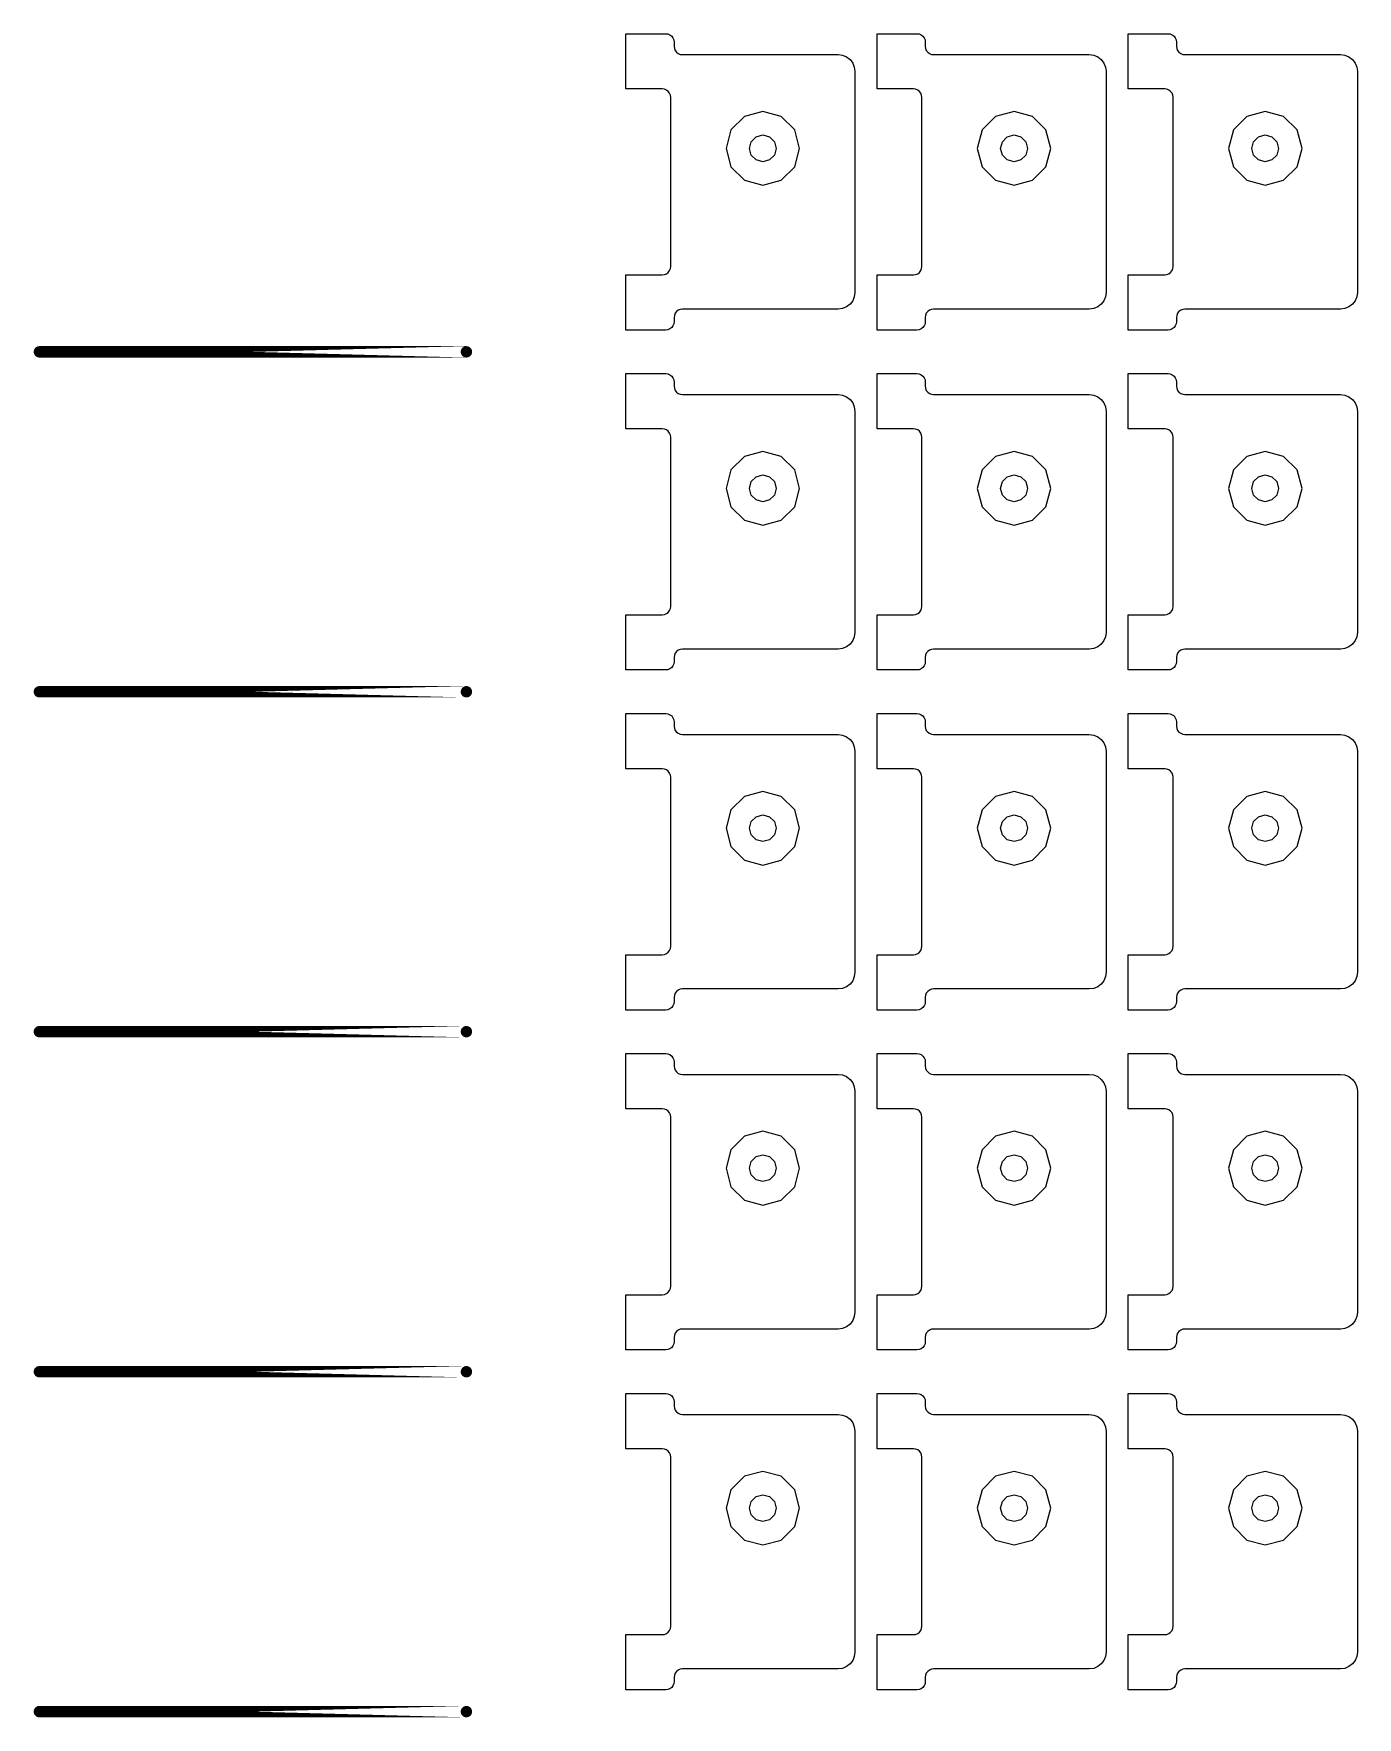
# Model space of a CAD drawing. Extents: x 11 to 212, y 11 to 212.
# Drawn here: x 46.96 to 56.26, y 61.01 to 72.84 of the extents above; entities that cross this region are included whole.
import ezdxf

# ---------------------------------------------------------------- set-up
doc = ezdxf.new("R2010")
doc.units = 0
doc.layers.get('0').update_dxf_attribs({"linetype": 'continuous'})
doc.layers.add('G', color=7, linetype='continuous')

# ---------------------------------------------------------------- blocks, each defined once
blk = doc.blocks.new('cutlineendpoint')
at = {"const_width": 0.04}
blk.add_lwpolyline([(-0.02, 0, 1), (0.02, 0, 1)], format="xyb", close=True, dxfattribs=at)

msp = doc.modelspace()

# ---------------------------------------------------------------- linework, layer by layer
at = {"layer": 'G'}
for points in [[(51.376, 71.141), (51.392, 71.143), (51.406, 71.149), (51.418, 71.158), (51.427, 71.171), (51.433, 71.185), (51.435, 71.2), (51.435, 72.388), (51.433, 72.403), (51.427, 72.418), (51.418, 72.43), (51.406, 72.439), (51.392, 72.445), (51.376, 72.447), (51.12, 72.447), (51.12, 72.835), (51.4, 72.835), (51.415, 72.833), (51.429, 72.827), (51.442, 72.818), (51.451, 72.806), (51.457, 72.792), (51.459, 72.776), (51.459, 72.747), (51.461, 72.732), (51.467, 72.718), (51.476, 72.705), (51.488, 72.696), (51.502, 72.69), (51.518, 72.688), (52.612, 72.688), (52.642, 72.684), (52.671, 72.672), (52.695, 72.654), (52.714, 72.629), (52.725, 72.601), (52.729, 72.571), (52.729, 71.018), (52.725, 70.987), (52.714, 70.959), (52.695, 70.934), (52.671, 70.916), (52.642, 70.904), (52.612, 70.9), (51.518, 70.9), (51.502, 70.898), (51.488, 70.892), (51.476, 70.883), (51.467, 70.871), (51.461, 70.856), (51.459, 70.841), (51.459, 70.812), (51.457, 70.797), (51.451, 70.782), (51.442, 70.77), (51.429, 70.761), (51.415, 70.755), (51.4, 70.753), (51.12, 70.753), (51.12, 71.141)], [(53.141, 71.141), (53.156, 71.143), (53.171, 71.149), (53.183, 71.158), (53.192, 71.171), (53.198, 71.185), (53.2, 71.2), (53.2, 72.388), (53.198, 72.403), (53.192, 72.418), (53.183, 72.43), (53.171, 72.439), (53.156, 72.445), (53.141, 72.447), (52.885, 72.447), (52.885, 72.835), (53.165, 72.835), (53.18, 72.833), (53.194, 72.827), (53.206, 72.818), (53.216, 72.806), (53.222, 72.792), (53.224, 72.776), (53.224, 72.747), (53.226, 72.732), (53.231, 72.718), (53.241, 72.705), (53.253, 72.696), (53.267, 72.69), (53.282, 72.688), (54.376, 72.688), (54.407, 72.684), (54.435, 72.672), (54.46, 72.654), (54.478, 72.629), (54.49, 72.601), (54.494, 72.571), (54.494, 71.018), (54.49, 70.987), (54.478, 70.959), (54.46, 70.934), (54.435, 70.916), (54.407, 70.904), (54.376, 70.9), (53.282, 70.9), (53.267, 70.898), (53.253, 70.892), (53.241, 70.883), (53.231, 70.871), (53.226, 70.856), (53.224, 70.841), (53.224, 70.812), (53.222, 70.797), (53.216, 70.782), (53.206, 70.77), (53.194, 70.761), (53.18, 70.755), (53.165, 70.753), (52.885, 70.753), (52.885, 71.141)], [(54.906, 71.141), (54.921, 71.143), (54.935, 71.149), (54.947, 71.158), (54.957, 71.171), (54.963, 71.185), (54.965, 71.2), (54.965, 72.388), (54.963, 72.403), (54.957, 72.418), (54.947, 72.43), (54.935, 72.439), (54.921, 72.445), (54.906, 72.447), (54.649, 72.447), (54.649, 72.835), (54.929, 72.835), (54.945, 72.833), (54.959, 72.827), (54.971, 72.818), (54.98, 72.806), (54.986, 72.792), (54.988, 72.776), (54.988, 72.747), (54.99, 72.732), (54.996, 72.718), (55.005, 72.705), (55.018, 72.696), (55.032, 72.69), (55.047, 72.688), (56.141, 72.688), (56.172, 72.684), (56.2, 72.672), (56.224, 72.654), (56.243, 72.629), (56.255, 72.601), (56.259, 72.571), (56.259, 71.018), (56.255, 70.987), (56.243, 70.959), (56.224, 70.934), (56.2, 70.916), (56.172, 70.904), (56.141, 70.9), (55.047, 70.9), (55.032, 70.898), (55.018, 70.892), (55.005, 70.883), (54.996, 70.871), (54.99, 70.856), (54.988, 70.841), (54.988, 70.812), (54.986, 70.797), (54.98, 70.782), (54.971, 70.77), (54.959, 70.761), (54.945, 70.755), (54.929, 70.753), (54.649, 70.753), (54.649, 71.141)], [(52.307, 71.9), (52.341, 72.029), (52.307, 72.159), (52.212, 72.254), (52.082, 72.288), (51.953, 72.254), (51.858, 72.159), (51.824, 72.029), (51.858, 71.9), (51.953, 71.805), (52.082, 71.771), (52.212, 71.805)], [(54.071, 71.9), (54.106, 72.029), (54.071, 72.159), (53.976, 72.254), (53.847, 72.288), (53.718, 72.254), (53.623, 72.159), (53.588, 72.029), (53.623, 71.9), (53.718, 71.805), (53.847, 71.771), (53.976, 71.805)], [(55.836, 71.9), (55.871, 72.029), (55.836, 72.159), (55.741, 72.254), (55.612, 72.288), (55.482, 72.254), (55.388, 72.159), (55.353, 72.029), (55.388, 71.9), (55.482, 71.805), (55.612, 71.771), (55.741, 71.805)], [(52.176, 72.029), (52.164, 71.982), (52.129, 71.948), (52.082, 71.935), (52.035, 71.948), (52.001, 71.982), (51.988, 72.029), (52.001, 72.076), (52.035, 72.111), (52.082, 72.124), (52.129, 72.111), (52.164, 72.076)], [(53.941, 72.029), (53.929, 71.982), (53.894, 71.948), (53.847, 71.935), (53.8, 71.948), (53.766, 71.982), (53.753, 72.029), (53.766, 72.076), (53.8, 72.111), (53.847, 72.124), (53.894, 72.111), (53.929, 72.076)], [(55.706, 72.029), (55.693, 71.982), (55.659, 71.948), (55.612, 71.935), (55.565, 71.948), (55.53, 71.982), (55.518, 72.029), (55.53, 72.076), (55.565, 72.111), (55.612, 72.124), (55.659, 72.111), (55.693, 72.076)], [(51.376, 68.753), (51.392, 68.755), (51.406, 68.761), (51.418, 68.77), (51.427, 68.782), (51.433, 68.797), (51.435, 68.812), (51.435, 70), (51.433, 70.015), (51.427, 70.029), (51.418, 70.042), (51.406, 70.051), (51.392, 70.057), (51.376, 70.059), (51.12, 70.059), (51.12, 70.447), (51.4, 70.447), (51.415, 70.445), (51.429, 70.439), (51.442, 70.43), (51.451, 70.418), (51.457, 70.403), (51.459, 70.388), (51.459, 70.359), (51.461, 70.344), (51.467, 70.329), (51.476, 70.317), (51.488, 70.308), (51.502, 70.302), (51.518, 70.3), (52.612, 70.3), (52.642, 70.296), (52.671, 70.284), (52.695, 70.266), (52.714, 70.241), (52.725, 70.213), (52.729, 70.182), (52.729, 68.629), (52.725, 68.599), (52.714, 68.571), (52.695, 68.546), (52.671, 68.528), (52.642, 68.516), (52.612, 68.512), (51.518, 68.512), (51.502, 68.51), (51.488, 68.504), (51.476, 68.495), (51.467, 68.482), (51.461, 68.468), (51.459, 68.453), (51.459, 68.424), (51.457, 68.408), (51.451, 68.394), (51.442, 68.382), (51.429, 68.373), (51.415, 68.367), (51.4, 68.365), (51.12, 68.365), (51.12, 68.753)], [(53.141, 68.753), (53.156, 68.755), (53.171, 68.761), (53.183, 68.77), (53.192, 68.782), (53.198, 68.797), (53.2, 68.812), (53.2, 70), (53.198, 70.015), (53.192, 70.029), (53.183, 70.042), (53.171, 70.051), (53.156, 70.057), (53.141, 70.059), (52.885, 70.059), (52.885, 70.447), (53.165, 70.447), (53.18, 70.445), (53.194, 70.439), (53.206, 70.43), (53.216, 70.418), (53.222, 70.403), (53.224, 70.388), (53.224, 70.359), (53.226, 70.344), (53.231, 70.329), (53.241, 70.317), (53.253, 70.308), (53.267, 70.302), (53.282, 70.3), (54.376, 70.3), (54.407, 70.296), (54.435, 70.284), (54.46, 70.266), (54.478, 70.241), (54.49, 70.213), (54.494, 70.182), (54.494, 68.629), (54.49, 68.599), (54.478, 68.571), (54.46, 68.546), (54.435, 68.528), (54.407, 68.516), (54.376, 68.512), (53.282, 68.512), (53.267, 68.51), (53.253, 68.504), (53.241, 68.495), (53.231, 68.482), (53.226, 68.468), (53.224, 68.453), (53.224, 68.424), (53.222, 68.408), (53.216, 68.394), (53.206, 68.382), (53.194, 68.373), (53.18, 68.367), (53.165, 68.365), (52.885, 68.365), (52.885, 68.753)], [(54.906, 68.753), (54.921, 68.755), (54.935, 68.761), (54.947, 68.77), (54.957, 68.782), (54.963, 68.797), (54.965, 68.812), (54.965, 70), (54.963, 70.015), (54.957, 70.029), (54.947, 70.042), (54.935, 70.051), (54.921, 70.057), (54.906, 70.059), (54.649, 70.059), (54.649, 70.447), (54.929, 70.447), (54.945, 70.445), (54.959, 70.439), (54.971, 70.43), (54.98, 70.418), (54.986, 70.403), (54.988, 70.388), (54.988, 70.359), (54.99, 70.344), (54.996, 70.329), (55.005, 70.317), (55.018, 70.308), (55.032, 70.302), (55.047, 70.3), (56.141, 70.3), (56.172, 70.296), (56.2, 70.284), (56.224, 70.266), (56.243, 70.241), (56.255, 70.213), (56.259, 70.182), (56.259, 68.629), (56.255, 68.599), (56.243, 68.571), (56.224, 68.546), (56.2, 68.528), (56.172, 68.516), (56.141, 68.512), (55.047, 68.512), (55.032, 68.51), (55.018, 68.504), (55.005, 68.495), (54.996, 68.482), (54.99, 68.468), (54.988, 68.453), (54.988, 68.424), (54.986, 68.408), (54.98, 68.394), (54.971, 68.382), (54.959, 68.373), (54.945, 68.367), (54.929, 68.365), (54.649, 68.365), (54.649, 68.753)], [(52.307, 69.512), (52.341, 69.641), (52.307, 69.771), (52.212, 69.865), (52.082, 69.9), (51.953, 69.865), (51.858, 69.771), (51.824, 69.641), (51.858, 69.512), (51.953, 69.417), (52.082, 69.382), (52.212, 69.417)], [(54.071, 69.512), (54.106, 69.641), (54.071, 69.771), (53.976, 69.865), (53.847, 69.9), (53.718, 69.865), (53.623, 69.771), (53.588, 69.641), (53.623, 69.512), (53.718, 69.417), (53.847, 69.382), (53.976, 69.417)], [(55.836, 69.512), (55.871, 69.641), (55.836, 69.771), (55.741, 69.865), (55.612, 69.9), (55.482, 69.865), (55.388, 69.771), (55.353, 69.641), (55.388, 69.512), (55.482, 69.417), (55.612, 69.382), (55.741, 69.417)], [(52.176, 69.641), (52.164, 69.594), (52.129, 69.56), (52.082, 69.547), (52.035, 69.56), (52.001, 69.594), (51.988, 69.641), (52.001, 69.688), (52.035, 69.723), (52.082, 69.735), (52.129, 69.723), (52.164, 69.688)], [(53.941, 69.641), (53.929, 69.594), (53.894, 69.56), (53.847, 69.547), (53.8, 69.56), (53.766, 69.594), (53.753, 69.641), (53.766, 69.688), (53.8, 69.723), (53.847, 69.735), (53.894, 69.723), (53.929, 69.688)], [(55.706, 69.641), (55.693, 69.594), (55.659, 69.56), (55.612, 69.547), (55.565, 69.56), (55.53, 69.594), (55.518, 69.641), (55.53, 69.688), (55.565, 69.723), (55.612, 69.735), (55.659, 69.723), (55.693, 69.688)], [(51.376, 66.365), (51.392, 66.367), (51.406, 66.373), (51.418, 66.382), (51.427, 66.394), (51.433, 66.408), (51.435, 66.424), (51.435, 67.612), (51.433, 67.627), (51.427, 67.641), (51.418, 67.653), (51.406, 67.663), (51.392, 67.669), (51.376, 67.671), (51.12, 67.671), (51.12, 68.059), (51.4, 68.059), (51.415, 68.057), (51.429, 68.051), (51.442, 68.042), (51.451, 68.029), (51.457, 68.015), (51.459, 68), (51.459, 67.971), (51.461, 67.955), (51.467, 67.941), (51.476, 67.929), (51.488, 67.92), (51.502, 67.914), (51.518, 67.912), (52.612, 67.912), (52.642, 67.908), (52.671, 67.896), (52.695, 67.877), (52.714, 67.853), (52.725, 67.825), (52.729, 67.794), (52.729, 66.241), (52.725, 66.211), (52.714, 66.182), (52.695, 66.158), (52.671, 66.139), (52.642, 66.128), (52.612, 66.124), (51.518, 66.124), (51.502, 66.122), (51.488, 66.116), (51.476, 66.106), (51.467, 66.094), (51.461, 66.08), (51.459, 66.065), (51.459, 66.035), (51.457, 66.02), (51.451, 66.006), (51.442, 65.994), (51.429, 65.984), (51.415, 65.978), (51.4, 65.976), (51.12, 65.976), (51.12, 66.365)], [(53.141, 66.365), (53.156, 66.367), (53.171, 66.373), (53.183, 66.382), (53.192, 66.394), (53.198, 66.408), (53.2, 66.424), (53.2, 67.612), (53.198, 67.627), (53.192, 67.641), (53.183, 67.653), (53.171, 67.663), (53.156, 67.669), (53.141, 67.671), (52.885, 67.671), (52.885, 68.059), (53.165, 68.059), (53.18, 68.057), (53.194, 68.051), (53.206, 68.042), (53.216, 68.029), (53.222, 68.015), (53.224, 68), (53.224, 67.971), (53.226, 67.955), (53.231, 67.941), (53.241, 67.929), (53.253, 67.92), (53.267, 67.914), (53.282, 67.912), (54.376, 67.912), (54.407, 67.908), (54.435, 67.896), (54.46, 67.877), (54.478, 67.853), (54.49, 67.825), (54.494, 67.794), (54.494, 66.241), (54.49, 66.211), (54.478, 66.182), (54.46, 66.158), (54.435, 66.139), (54.407, 66.128), (54.376, 66.124), (53.282, 66.124), (53.267, 66.122), (53.253, 66.116), (53.241, 66.106), (53.231, 66.094), (53.226, 66.08), (53.224, 66.065), (53.224, 66.035), (53.222, 66.02), (53.216, 66.006), (53.206, 65.994), (53.194, 65.984), (53.18, 65.978), (53.165, 65.976), (52.885, 65.976), (52.885, 66.365)], [(54.906, 66.365), (54.921, 66.367), (54.935, 66.373), (54.947, 66.382), (54.957, 66.394), (54.963, 66.408), (54.965, 66.424), (54.965, 67.612), (54.963, 67.627), (54.957, 67.641), (54.947, 67.653), (54.935, 67.663), (54.921, 67.669), (54.906, 67.671), (54.649, 67.671), (54.649, 68.059), (54.929, 68.059), (54.945, 68.057), (54.959, 68.051), (54.971, 68.042), (54.98, 68.029), (54.986, 68.015), (54.988, 68), (54.988, 67.971), (54.99, 67.955), (54.996, 67.941), (55.005, 67.929), (55.018, 67.92), (55.032, 67.914), (55.047, 67.912), (56.141, 67.912), (56.172, 67.908), (56.2, 67.896), (56.224, 67.877), (56.243, 67.853), (56.255, 67.825), (56.259, 67.794), (56.259, 66.241), (56.255, 66.211), (56.243, 66.182), (56.224, 66.158), (56.2, 66.139), (56.172, 66.128), (56.141, 66.124), (55.047, 66.124), (55.032, 66.122), (55.018, 66.116), (55.005, 66.106), (54.996, 66.094), (54.99, 66.08), (54.988, 66.065), (54.988, 66.035), (54.986, 66.02), (54.98, 66.006), (54.971, 65.994), (54.959, 65.984), (54.945, 65.978), (54.929, 65.976), (54.649, 65.976), (54.649, 66.365)], [(52.307, 67.124), (52.341, 67.253), (52.307, 67.382), (52.212, 67.477), (52.082, 67.512), (51.953, 67.477), (51.858, 67.382), (51.824, 67.253), (51.858, 67.124), (51.953, 67.029), (52.082, 66.994), (52.212, 67.029)], [(54.071, 67.124), (54.106, 67.253), (54.071, 67.382), (53.976, 67.477), (53.847, 67.512), (53.718, 67.477), (53.623, 67.382), (53.588, 67.253), (53.623, 67.124), (53.718, 67.029), (53.847, 66.994), (53.976, 67.029)], [(55.836, 67.124), (55.871, 67.253), (55.836, 67.382), (55.741, 67.477), (55.612, 67.512), (55.482, 67.477), (55.388, 67.382), (55.353, 67.253), (55.388, 67.124), (55.482, 67.029), (55.612, 66.994), (55.741, 67.029)], [(52.176, 67.253), (52.164, 67.206), (52.129, 67.171), (52.082, 67.159), (52.035, 67.171), (52.001, 67.206), (51.988, 67.253), (52.001, 67.3), (52.035, 67.334), (52.082, 67.347), (52.129, 67.334), (52.164, 67.3)], [(53.941, 67.253), (53.929, 67.206), (53.894, 67.171), (53.847, 67.159), (53.8, 67.171), (53.766, 67.206), (53.753, 67.253), (53.766, 67.3), (53.8, 67.334), (53.847, 67.347), (53.894, 67.334), (53.929, 67.3)], [(55.706, 67.253), (55.693, 67.206), (55.659, 67.171), (55.612, 67.159), (55.565, 67.171), (55.53, 67.206), (55.518, 67.253), (55.53, 67.3), (55.565, 67.334), (55.612, 67.347), (55.659, 67.334), (55.693, 67.3)], [(51.376, 63.976), (51.392, 63.978), (51.406, 63.984), (51.418, 63.994), (51.427, 64.006), (51.433, 64.02), (51.435, 64.035), (51.435, 65.224), (51.433, 65.239), (51.427, 65.253), (51.418, 65.265), (51.406, 65.274), (51.392, 65.28), (51.376, 65.282), (51.12, 65.282), (51.12, 65.671), (51.4, 65.671), (51.415, 65.669), (51.429, 65.663), (51.442, 65.653), (51.451, 65.641), (51.457, 65.627), (51.459, 65.612), (51.459, 65.582), (51.461, 65.567), (51.467, 65.553), (51.476, 65.541), (51.488, 65.531), (51.502, 65.526), (51.518, 65.524), (52.612, 65.524), (52.642, 65.52), (52.671, 65.508), (52.695, 65.489), (52.714, 65.465), (52.725, 65.436), (52.729, 65.406), (52.729, 63.853), (52.725, 63.822), (52.714, 63.794), (52.695, 63.77), (52.671, 63.751), (52.642, 63.739), (52.612, 63.735), (51.518, 63.735), (51.502, 63.733), (51.488, 63.727), (51.476, 63.718), (51.467, 63.706), (51.461, 63.692), (51.459, 63.676), (51.459, 63.647), (51.457, 63.632), (51.451, 63.618), (51.442, 63.605), (51.429, 63.596), (51.415, 63.59), (51.4, 63.588), (51.12, 63.588), (51.12, 63.976)], [(53.141, 63.976), (53.156, 63.978), (53.171, 63.984), (53.183, 63.994), (53.192, 64.006), (53.198, 64.02), (53.2, 64.035), (53.2, 65.224), (53.198, 65.239), (53.192, 65.253), (53.183, 65.265), (53.171, 65.274), (53.156, 65.28), (53.141, 65.282), (52.885, 65.282), (52.885, 65.671), (53.165, 65.671), (53.18, 65.669), (53.194, 65.663), (53.206, 65.653), (53.216, 65.641), (53.222, 65.627), (53.224, 65.612), (53.224, 65.582), (53.226, 65.567), (53.231, 65.553), (53.241, 65.541), (53.253, 65.531), (53.267, 65.526), (53.282, 65.524), (54.376, 65.524), (54.407, 65.52), (54.435, 65.508), (54.46, 65.489), (54.478, 65.465), (54.49, 65.436), (54.494, 65.406), (54.494, 63.853), (54.49, 63.822), (54.478, 63.794), (54.46, 63.77), (54.435, 63.751), (54.407, 63.739), (54.376, 63.735), (53.282, 63.735), (53.267, 63.733), (53.253, 63.727), (53.241, 63.718), (53.231, 63.706), (53.226, 63.692), (53.224, 63.676), (53.224, 63.647), (53.222, 63.632), (53.216, 63.618), (53.206, 63.605), (53.194, 63.596), (53.18, 63.59), (53.165, 63.588), (52.885, 63.588), (52.885, 63.976)], [(54.906, 63.976), (54.921, 63.978), (54.935, 63.984), (54.947, 63.994), (54.957, 64.006), (54.963, 64.02), (54.965, 64.035), (54.965, 65.224), (54.963, 65.239), (54.957, 65.253), (54.947, 65.265), (54.935, 65.274), (54.921, 65.28), (54.906, 65.282), (54.649, 65.282), (54.649, 65.671), (54.929, 65.671), (54.945, 65.669), (54.959, 65.663), (54.971, 65.653), (54.98, 65.641), (54.986, 65.627), (54.988, 65.612), (54.988, 65.582), (54.99, 65.567), (54.996, 65.553), (55.005, 65.541), (55.018, 65.531), (55.032, 65.526), (55.047, 65.524), (56.141, 65.524), (56.172, 65.52), (56.2, 65.508), (56.224, 65.489), (56.243, 65.465), (56.255, 65.436), (56.259, 65.406), (56.259, 63.853), (56.255, 63.822), (56.243, 63.794), (56.224, 63.77), (56.2, 63.751), (56.172, 63.739), (56.141, 63.735), (55.047, 63.735), (55.032, 63.733), (55.018, 63.727), (55.005, 63.718), (54.996, 63.706), (54.99, 63.692), (54.988, 63.676), (54.988, 63.647), (54.986, 63.632), (54.98, 63.618), (54.971, 63.605), (54.959, 63.596), (54.945, 63.59), (54.929, 63.588), (54.649, 63.588), (54.649, 63.976)], [(52.307, 64.735), (52.341, 64.865), (52.307, 64.994), (52.212, 65.089), (52.082, 65.124), (51.953, 65.089), (51.858, 64.994), (51.824, 64.865), (51.858, 64.735), (51.953, 64.641), (52.082, 64.606), (52.212, 64.641)], [(54.071, 64.735), (54.106, 64.865), (54.071, 64.994), (53.976, 65.089), (53.847, 65.124), (53.718, 65.089), (53.623, 64.994), (53.588, 64.865), (53.623, 64.735), (53.718, 64.641), (53.847, 64.606), (53.976, 64.641)], [(55.836, 64.735), (55.871, 64.865), (55.836, 64.994), (55.741, 65.089), (55.612, 65.124), (55.482, 65.089), (55.388, 64.994), (55.353, 64.865), (55.388, 64.735), (55.482, 64.641), (55.612, 64.606), (55.741, 64.641)], [(52.176, 64.865), (52.164, 64.818), (52.129, 64.783), (52.082, 64.771), (52.035, 64.783), (52.001, 64.818), (51.988, 64.865), (52.001, 64.912), (52.035, 64.946), (52.082, 64.959), (52.129, 64.946), (52.164, 64.912)], [(53.941, 64.865), (53.929, 64.818), (53.894, 64.783), (53.847, 64.771), (53.8, 64.783), (53.766, 64.818), (53.753, 64.865), (53.766, 64.912), (53.8, 64.946), (53.847, 64.959), (53.894, 64.946), (53.929, 64.912)], [(55.706, 64.865), (55.693, 64.818), (55.659, 64.783), (55.612, 64.771), (55.565, 64.783), (55.53, 64.818), (55.518, 64.865), (55.53, 64.912), (55.565, 64.946), (55.612, 64.959), (55.659, 64.946), (55.693, 64.912)], [(51.376, 61.588), (51.392, 61.59), (51.406, 61.596), (51.418, 61.605), (51.427, 61.618), (51.433, 61.632), (51.435, 61.647), (51.435, 62.835), (51.433, 62.851), (51.427, 62.865), (51.418, 62.877), (51.406, 62.886), (51.392, 62.892), (51.376, 62.894), (51.12, 62.894), (51.12, 63.282), (51.4, 63.282), (51.415, 63.28), (51.429, 63.274), (51.442, 63.265), (51.451, 63.253), (51.457, 63.239), (51.459, 63.224), (51.459, 63.194), (51.461, 63.179), (51.467, 63.165), (51.476, 63.153), (51.488, 63.143), (51.502, 63.137), (51.518, 63.135), (52.612, 63.135), (52.642, 63.131), (52.671, 63.12), (52.695, 63.101), (52.714, 63.076), (52.725, 63.048), (52.729, 63.018), (52.729, 61.465), (52.725, 61.434), (52.714, 61.406), (52.695, 61.382), (52.671, 61.363), (52.642, 61.351), (52.612, 61.347), (51.518, 61.347), (51.502, 61.345), (51.488, 61.339), (51.476, 61.33), (51.467, 61.318), (51.461, 61.303), (51.459, 61.288), (51.459, 61.259), (51.457, 61.244), (51.451, 61.229), (51.442, 61.217), (51.429, 61.208), (51.415, 61.202), (51.4, 61.2), (51.12, 61.2), (51.12, 61.588)], [(53.141, 61.588), (53.156, 61.59), (53.171, 61.596), (53.183, 61.605), (53.192, 61.618), (53.198, 61.632), (53.2, 61.647), (53.2, 62.835), (53.198, 62.851), (53.192, 62.865), (53.183, 62.877), (53.171, 62.886), (53.156, 62.892), (53.141, 62.894), (52.885, 62.894), (52.885, 63.282), (53.165, 63.282), (53.18, 63.28), (53.194, 63.274), (53.206, 63.265), (53.216, 63.253), (53.222, 63.239), (53.224, 63.224), (53.224, 63.194), (53.226, 63.179), (53.231, 63.165), (53.241, 63.153), (53.253, 63.143), (53.267, 63.137), (53.282, 63.135), (54.376, 63.135), (54.407, 63.131), (54.435, 63.12), (54.46, 63.101), (54.478, 63.076), (54.49, 63.048), (54.494, 63.018), (54.494, 61.465), (54.49, 61.434), (54.478, 61.406), (54.46, 61.382), (54.435, 61.363), (54.407, 61.351), (54.376, 61.347), (53.282, 61.347), (53.267, 61.345), (53.253, 61.339), (53.241, 61.33), (53.231, 61.318), (53.226, 61.303), (53.224, 61.288), (53.224, 61.259), (53.222, 61.244), (53.216, 61.229), (53.206, 61.217), (53.194, 61.208), (53.18, 61.202), (53.165, 61.2), (52.885, 61.2), (52.885, 61.588)], [(54.906, 61.588), (54.921, 61.59), (54.935, 61.596), (54.947, 61.605), (54.957, 61.618), (54.963, 61.632), (54.965, 61.647), (54.965, 62.835), (54.963, 62.851), (54.957, 62.865), (54.947, 62.877), (54.935, 62.886), (54.921, 62.892), (54.906, 62.894), (54.649, 62.894), (54.649, 63.282), (54.929, 63.282), (54.945, 63.28), (54.959, 63.274), (54.971, 63.265), (54.98, 63.253), (54.986, 63.239), (54.988, 63.224), (54.988, 63.194), (54.99, 63.179), (54.996, 63.165), (55.005, 63.153), (55.018, 63.143), (55.032, 63.137), (55.047, 63.135), (56.141, 63.135), (56.172, 63.131), (56.2, 63.12), (56.224, 63.101), (56.243, 63.076), (56.255, 63.048), (56.259, 63.018), (56.259, 61.465), (56.255, 61.434), (56.243, 61.406), (56.224, 61.382), (56.2, 61.363), (56.172, 61.351), (56.141, 61.347), (55.047, 61.347), (55.032, 61.345), (55.018, 61.339), (55.005, 61.33), (54.996, 61.318), (54.99, 61.303), (54.988, 61.288), (54.988, 61.259), (54.986, 61.244), (54.98, 61.229), (54.971, 61.217), (54.959, 61.208), (54.945, 61.202), (54.929, 61.2), (54.649, 61.2), (54.649, 61.588)], [(52.307, 62.347), (52.341, 62.476), (52.307, 62.606), (52.212, 62.701), (52.082, 62.735), (51.953, 62.701), (51.858, 62.606), (51.824, 62.476), (51.858, 62.347), (51.953, 62.252), (52.082, 62.218), (52.212, 62.252)], [(54.071, 62.347), (54.106, 62.476), (54.071, 62.606), (53.976, 62.701), (53.847, 62.735), (53.718, 62.701), (53.623, 62.606), (53.588, 62.476), (53.623, 62.347), (53.718, 62.252), (53.847, 62.218), (53.976, 62.252)], [(55.836, 62.347), (55.871, 62.476), (55.836, 62.606), (55.741, 62.701), (55.612, 62.735), (55.482, 62.701), (55.388, 62.606), (55.353, 62.476), (55.388, 62.347), (55.482, 62.252), (55.612, 62.218), (55.741, 62.252)], [(52.176, 62.476), (52.164, 62.429), (52.129, 62.395), (52.082, 62.382), (52.035, 62.395), (52.001, 62.429), (51.988, 62.476), (52.001, 62.524), (52.035, 62.558), (52.082, 62.571), (52.129, 62.558), (52.164, 62.524)], [(53.941, 62.476), (53.929, 62.429), (53.894, 62.395), (53.847, 62.382), (53.8, 62.395), (53.766, 62.429), (53.753, 62.476), (53.766, 62.524), (53.8, 62.558), (53.847, 62.571), (53.894, 62.558), (53.929, 62.524)], [(55.706, 62.476), (55.693, 62.429), (55.659, 62.395), (55.612, 62.382), (55.565, 62.395), (55.53, 62.429), (55.518, 62.476), (55.53, 62.524), (55.565, 62.558), (55.612, 62.571), (55.659, 62.558), (55.693, 62.524)]]:
    msp.add_lwpolyline(points, close=True, dxfattribs=at)
at = {"layer": 'G', "const_width": 0.08}
for points in [[(50, 70.6), (47, 70.6)], [(50, 68.212), (47, 68.212)], [(50, 65.824), (47, 65.824)], [(50, 63.435), (47, 63.435)], [(50, 61.047), (47, 61.047)]]:
    msp.add_lwpolyline(points, close=True, dxfattribs=at)

# ---------------------------------------------------------------- block references
at = {"layer": 'G'}
for p in [(47, 70.6), (50, 70.6), (47, 68.212), (50, 68.212), (47, 65.824), (50, 65.824), (47, 63.435), (50, 63.435), (47, 61.047), (50, 61.047)]:
    msp.add_blockref('cutlineendpoint', p, dxfattribs=at)

doc.saveas('drawing.dxf')
